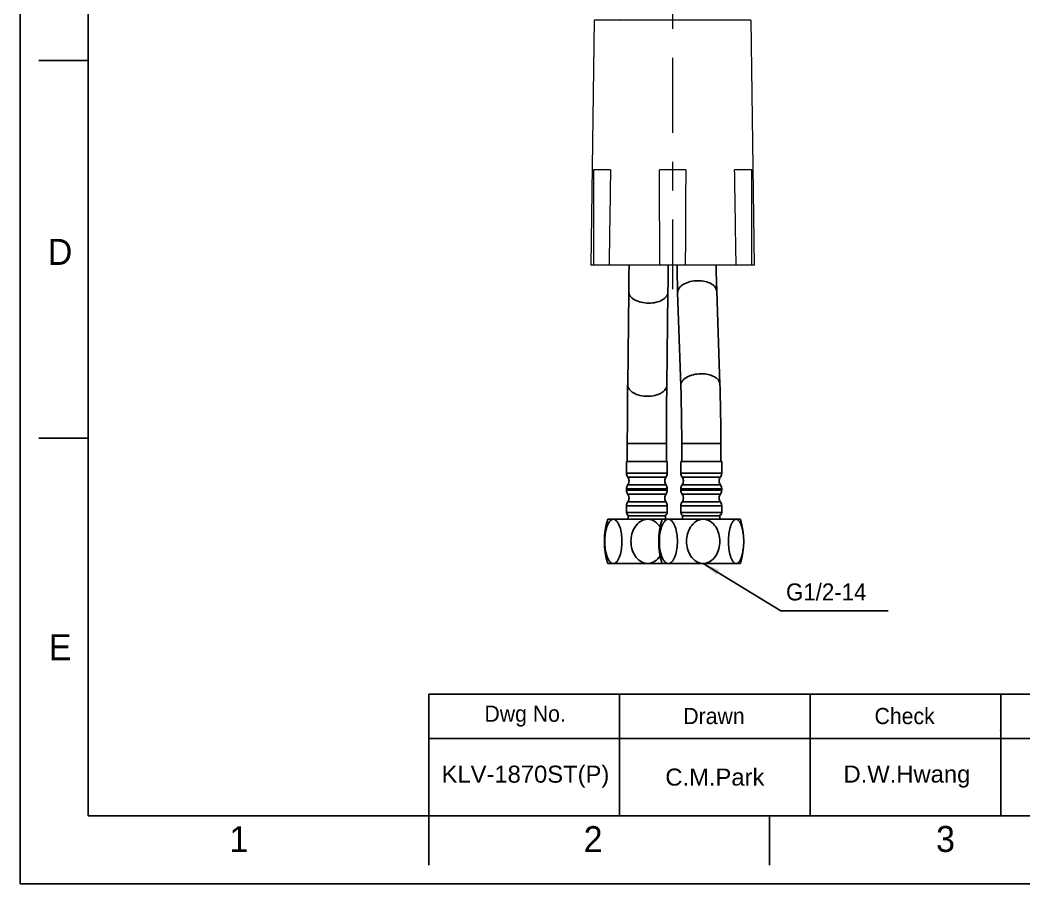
# Model space of a CAD drawing. Extents: x 14045 to 14886, y -16070 to -15429.
# Drawn here: x 14044.8 to 14339.7, y -16070.2 to -15816.4 of the extents above; entities that cross this region are included whole.
import ezdxf

# ---------------------------------------------------------------- set-up
doc = ezdxf.new("R2010")
doc.units = 0
doc.header["$MEASUREMENT"] = 0
doc.linetypes.add('CENTER', pattern=[47.5, 22, -8.5, 8.5, -8.5])
doc.linetypes.add('CENTER2', pattern=[28.575, 19.05, -3.175, 3.175, -3.175])
doc.layers.get('0').update_dxf_attribs({"color": 3, "linetype": 'CONTINUOUS'})
for name, color, linetype in [('CENTER', 1, 'CENTER2'), ('FORM', 7, 'CONTINUOUS'), ('TEXT', 2, 'CONTINUOUS')]:
    doc.layers.add(name, color=color, linetype=linetype)
doc.layers.add('DIM_', color=6, linetype='CONTINUOUS', lineweight=9)
doc.styles.add('Arial Unicode MS', font='ARIALUNI.ttf')
doc.styles.get("Standard").update_dxf_attribs({"font": 'Gulim.ttf'})
doc.dimstyles.new('사본 STANDARD', dxfattribs={"dimscale": 0, "dimtxt": 5, "dimasz": 5, "dimexe": 1.25, "dimexo": 0.625, "dimtad": 3, "dimtoh": 1, "dimdsep": 46, "dimtxsty": 'Standard', "dimcen": 2.5, "dimclrd": 3, "dimclre": 3, "dimclrt": 4, "dimadec": 0, "dimazin": 0, "dimtfac": 1, "dimtmove": 0, "dimatfit": 3, "dimfxl": 1, "dimtolj": 1, "dimtzin": 0, "dimarcsym": 0})

msp = doc.modelspace()

# ---------------------------------------------------------------- linework, layer by layer
at = {"linetype": 'Continuous', "lineweight": 18, "extrusion": (0, 1, 0)}
for p, q in [((14213.5, -15816.41), (14212.5, -15888.41)), ((14259.5, -15816.41), (14213.5, -15816.41)), ((14259.5, -15816.41), (14260.5, -15888.41)), ((14218.26, -15860.41), (14213.23, -15860.41)), ((14213.23, -15860.41), (14213.23, -15888.41)), ((14240.36, -15860.41), (14232.64, -15860.41)), ((14259.77, -15860.41), (14254.74, -15860.41)), ((14259.77, -15888.41), (14259.77, -15860.41)), ((14213.23, -15888.41), (14212.5, -15888.41)), ((14217.83, -15888.41), (14213.23, -15888.41)), ((14232.77, -15888.41), (14217.83, -15888.41)), ((14240.22, -15888.41), (14232.77, -15888.41)), ((14255.17, -15888.41), (14240.22, -15888.41)), ((14259.77, -15888.41), (14255.17, -15888.41)), ((14260.5, -15888.41), (14259.77, -15888.41))]:
    msp.add_line(p, q, dxfattribs=at)
for p, q in [((14223.63, -15896.19), (14223.3, -15923.54)), ((14235.13, -15896.33), (14234.8, -15923.68)), ((14237.99, -15896.45), (14238.92, -15923.8)), ((14249.48, -15896.06), (14250.41, -15923.41)), ((14223.2, -15940.81), (14234.7, -15940.81)), ((14223.2, -15940.81), (14223.2, -15946.05)), ((14234.7, -15940.81), (14234.7, -15946.05)), ((14239.18, -15940.81), (14250.68, -15940.81)), ((14239.18, -15940.81), (14239.18, -15946.05)), ((14250.68, -15940.81), (14250.68, -15946.05)), ((14222.95, -15946.05), (14234.95, -15946.05)), ((14222.95, -15946.05), (14222.95, -15949.49)), ((14234.95, -15946.05), (14234.95, -15949.49)), ((14238.93, -15946.05), (14250.93, -15946.05)), ((14238.93, -15946.05), (14238.93, -15949.49)), ((14250.93, -15946.05), (14250.93, -15949.49)), ((14234.95, -15949.49), (14222.95, -15949.49)), ((14250.93, -15949.49), (14238.93, -15949.49)), ((14234.58, -15950.66), (14223.33, -15950.66)), ((14250.56, -15950.66), (14239.31, -15950.66)), ((14222.95, -15954.11), (14234.95, -15954.11)), ((14222.95, -15954.11), (14222.95, -15954.49)), ((14234.95, -15954.49), (14222.95, -15954.49)), ((14223.33, -15952.95), (14234.58, -15952.95)), ((14234.58, -15955.66), (14223.33, -15955.66)), ((14234.95, -15954.11), (14234.95, -15954.49)), ((14238.93, -15954.11), (14250.93, -15954.11)), ((14238.93, -15954.11), (14238.93, -15954.49)), ((14250.93, -15954.49), (14238.93, -15954.49)), ((14239.31, -15952.95), (14250.56, -15952.95)), ((14250.56, -15955.66), (14239.31, -15955.66)), ((14250.93, -15954.11), (14250.93, -15954.49)), ((14223.33, -15957.95), (14234.58, -15957.95)), ((14239.31, -15957.95), (14250.56, -15957.95)), ((14222.95, -15959.11), (14234.95, -15959.11)), ((14222.95, -15959.11), (14222.95, -15961.05)), ((14234.95, -15961.05), (14222.95, -15961.05)), ((14234.95, -15959.11), (14234.95, -15961.05)), ((14238.93, -15959.11), (14250.93, -15959.11)), ((14238.93, -15959.11), (14238.93, -15961.05)), ((14250.93, -15961.05), (14238.93, -15961.05)), ((14250.93, -15959.11), (14250.93, -15961.05)), ((14217.45, -15963.05), (14256.43, -15963.05)), ((14223.45, -15962.05), (14234.45, -15962.05)), ((14223.45, -15962.05), (14223.45, -15963.05)), ((14234.45, -15962.05), (14234.45, -15963.05)), ((14239.43, -15962.05), (14250.43, -15962.05)), ((14239.43, -15962.05), (14239.43, -15963.05)), ((14250.43, -15962.05), (14250.43, -15963.05)), ((14256.43, -15976.05), (14217.45, -15976.05))]:
    msp.add_line(p, q)
for centre, radius, start, end in [((12955.49, -15881.3), 1268.23, 359.32714, 359.67842), ((12953.27, -15881.28), 1281.95, 359.3272, 359.681), ((14699.43, -15881.25), 461.69, 180.8884, 181.8869), ((14697.21, -15881.31), 447.97, 180.9086, 181.8873), ((15613.9, -15939.77), 1390.7, 179.33118, 180.043), ((15614.04, -15939.77), 1379.34, 179.33143, 180.04331), ((14224.95, -15949.49), 2, 180, 215.6591), ((14232.95, -15949.49), 2, 324.3409, 0), ((14240.93, -15949.49), 2, 180, 215.6591), ((14248.93, -15949.49), 2, 324.3409, 0), ((14221.7, -15951.82), 2, 0.59, 35.6591), ((14221.7, -15951.78), 2, 324.3409, 359.41), ((14236.2, -15951.82), 2, 144.3409, 179.41), ((14236.2, -15951.78), 2, 180.59, 215.6591), ((14237.68, -15951.82), 2, 0.59, 35.6591), ((14237.68, -15951.78), 2, 324.3409, 359.41), ((14252.18, -15951.82), 2, 144.3409, 179.41), ((14252.18, -15951.78), 2, 180.59, 215.6591), ((14224.95, -15954.11), 2, 144.3409, 180), ((14224.95, -15954.49), 2, 180, 215.6591), ((14221.7, -15956.82), 2, 0.59, 35.6591), ((14236.2, -15956.82), 2, 144.3409, 179.41), ((14232.95, -15954.11), 2, 0, 35.6591), ((14232.95, -15954.49), 2, 324.3409, 0), ((14240.93, -15954.11), 2, 144.3409, 180), ((14240.93, -15954.49), 2, 180, 215.6591), ((14237.68, -15956.82), 2, 0.59, 35.6591), ((14252.18, -15956.82), 2, 144.3409, 179.41), ((14248.93, -15954.11), 2, 0, 35.6591), ((14248.93, -15954.49), 2, 324.3409, 0), ((14224.95, -15959.11), 2, 144.3409, 180), ((14221.7, -15956.78), 2, 324.3409, 359.41), ((14236.2, -15956.78), 2, 180.59, 215.6591), ((14232.95, -15959.11), 2, 0, 35.6591), ((14240.93, -15959.11), 2, 144.3409, 180), ((14237.68, -15956.78), 2, 324.3409, 359.41), ((14252.18, -15956.78), 2, 180.59, 215.6591), ((14248.93, -15959.11), 2, 0, 35.6591), ((14223.95, -15961.05), 1, 180, 270), ((14233.95, -15961.05), 1, 270, 0), ((14239.93, -15961.05), 1, 180, 270), ((14249.93, -15961.05), 1, 270, 0), ((14238.08, -15969.55), 21.63, 162.5077, 197.4923), ((14254.06, -15969.55), 21.63, 162.5077, 197.4923), ((14235.81, -15969.55), 21.63, 342.5077, 17.4923)]:
    msp.add_arc(centre, radius, start, end)
at = {"linetype": 'Continuous', "lineweight": 18}
for points, degree in [([(14220.8, -15816.24), (14220.95, -15816.33), (14221.1, -15816.41)], 2), ([(14218.26, -15860.41), (14218.21, -15863.75), (14218.11, -15870.28), (14217.97, -15879.58), (14217.87, -15885.52), (14217.83, -15888.41)], 3), ([(14232.77, -15888.41), (14232.76, -15885.52), (14232.72, -15879.58), (14232.68, -15870.28), (14232.65, -15863.75), (14232.64, -15860.41)], 3), ([(14240.36, -15860.41), (14240.35, -15863.75), (14240.32, -15870.28), (14240.27, -15879.58), (14240.24, -15885.52), (14240.22, -15888.41)], 3), ([(14255.17, -15888.41), (14255.12, -15885.52), (14255.03, -15879.58), (14254.89, -15870.28), (14254.79, -15863.75), (14254.74, -15860.41)], 3)]:
    msp.add_open_spline(points, degree=degree, dxfattribs=at)
for points, knots in [([(14237.99, -15896.45), (14237.97, -15895.99), (14238.37, -15894.94), (14239.78, -15893.85), (14241.72, -15893.13), (14243.2, -15892.96), (14243.97, -15892.96)], [0, 0, 0, 0, 0.184443, 0.413679, 0.69289, 1, 1, 1, 1]), ([(14243.97, -15892.96), (14244.67, -15892.96), (14246.01, -15893.1), (14247.78, -15893.72), (14249.08, -15894.7), (14249.47, -15895.64), (14249.48, -15896.06)], [0, 0, 0, 0, 0.3088, 0.585268, 0.812996, 1, 1, 1, 1]), ([(14223.63, -15896.19), (14223.62, -15896.64), (14224.02, -15897.66), (14225.39, -15898.71), (14227.28, -15899.4), (14228.71, -15899.56), (14229.46, -15899.56)], [0, 0, 0, 0, 0.185308, 0.414015, 0.692301, 1, 1, 1, 1]), ([(14229.46, -15899.56), (14230.19, -15899.56), (14231.57, -15899.41), (14233.4, -15898.76), (14234.73, -15897.74), (14235.12, -15896.77), (14235.13, -15896.33)], [0, 0, 0, 0, 0.3083, 0.585609, 0.81378, 1, 1, 1, 1]), ([(14244.9, -15920.31), (14244.13, -15920.31), (14242.65, -15920.47), (14240.71, -15921.19), (14239.3, -15922.29), (14238.9, -15923.34), (14238.92, -15923.8)], [0, 0, 0, 0, 0.30711, 0.586321, 0.815557, 1, 1, 1, 1]), ([(14250.41, -15923.41), (14250.4, -15922.98), (14250.01, -15922.05), (14248.71, -15921.07), (14246.94, -15920.45), (14245.6, -15920.31), (14244.9, -15920.31)], [0, 0, 0, 0, 0.187004, 0.414732, 0.6912, 1, 1, 1, 1]), ([(14250.41, -15923.41), (14250.46, -15924.74), (14250.62, -15930.54), (14250.68, -15936.34), (14250.68, -15940.81)], [0, 0, 0, 0, 0.22949, 1, 1, 1, 1]), ([(14229.13, -15926.9), (14228.38, -15926.9), (14226.95, -15926.75), (14225.06, -15926.06), (14223.69, -15925), (14223.29, -15923.99), (14223.3, -15923.54)], [0, 0, 0, 0, 0.307699, 0.585985, 0.814692, 1, 1, 1, 1]), ([(14234.8, -15923.68), (14234.79, -15924.11), (14234.4, -15925.09), (14233.07, -15926.1), (14231.24, -15926.76), (14229.86, -15926.9), (14229.13, -15926.9)], [0, 0, 0, 0, 0.18622, 0.414391, 0.6917, 1, 1, 1, 1]), ([(14238.92, -15923.8), (14238.96, -15925.1), (14239.12, -15930.77), (14239.18, -15936.44), (14239.18, -15940.81)], [0, 0, 0, 0, 0.2284, 1, 1, 1, 1]), ([(14216.57, -15969.55), (14216.57, -15968.81), (14216.67, -15967.37), (14217.04, -15965.64), (14217.53, -15964.43), (14218.03, -15963.57), (14218.67, -15963.05), (14219.1, -15963.05)], [0, 0, 0, 0, 0.301519, 0.585419, 0.713806, 0.827791, 1, 1, 1, 1]), ([(14219.1, -15963.05), (14219.52, -15963.05), (14220.17, -15963.57), (14220.67, -15964.43), (14221.16, -15965.64), (14221.52, -15967.37), (14221.62, -15968.81), (14221.62, -15969.55)], [0, 0, 0, 0, 0.172211, 0.286185, 0.414574, 0.69849, 1, 1, 1, 1]), ([(14224.26, -15969.55), (14224.26, -15968.8), (14224.45, -15967.3), (14225.36, -15965.23), (14226.91, -15963.55), (14228.41, -15963.05), (14229.15, -15963.05)], [0, 0, 0, 0, 0.250945, 0.501572, 0.751539, 1, 1, 1, 1]), ([(14229.15, -15963.05), (14229.91, -15963.05), (14231.45, -15963.57), (14232.49, -15964.74), (14232.9, -15965.39)], [0, 0, 0, 0, 0.49838, 1, 1, 1, 1]), ([(14232.61, -15969.55), (14232.61, -15968.81), (14232.71, -15967.37), (14233.1, -15965.64), (14233.61, -15964.43), (14234.15, -15963.55), (14234.82, -15963.05), (14235.26, -15963.05)], [0, 0, 0, 0, 0.298582, 0.580396, 0.708471, 0.822979, 1, 1, 1, 1]), ([(14235.26, -15963.05), (14235.7, -15963.05), (14236.38, -15963.55), (14236.91, -15964.43), (14237.43, -15965.64), (14237.81, -15967.37), (14237.92, -15968.81), (14237.92, -15969.55)], [0, 0, 0, 0, 0.177022, 0.29152, 0.419597, 0.701427, 1, 1, 1, 1]), ([(14240.6, -15969.55), (14240.6, -15968.8), (14240.79, -15967.3), (14241.7, -15965.23), (14243.25, -15963.55), (14244.75, -15963.05), (14245.49, -15963.05)], [0, 0, 0, 0, 0.251037, 0.501736, 0.751679, 1, 1, 1, 1]), ([(14245.49, -15963.05), (14246.23, -15963.05), (14247.73, -15963.55), (14249.28, -15965.23), (14250.19, -15967.3), (14250.38, -15968.8), (14250.38, -15969.55)], [0, 0, 0, 0, 0.248332, 0.498271, 0.748955, 1, 1, 1, 1]), ([(14252.92, -15969.55), (14252.92, -15968.81), (14253, -15967.37), (14253.33, -15965.65), (14253.76, -15964.44), (14254.19, -15963.59), (14254.77, -15963.05), (14255.16, -15963.05)], [0, 0, 0, 0, 0.307851, 0.596308, 0.725436, 0.838372, 1, 1, 1, 1]), ([(14255.16, -15963.05), (14255.55, -15963.05), (14256.12, -15963.59), (14256.55, -15964.44), (14256.99, -15965.65), (14257.31, -15967.37), (14257.4, -15968.81), (14257.4, -15969.55)], [0, 0, 0, 0, 0.16163, 0.274555, 0.403685, 0.692158, 1, 1, 1, 1]), ([(14219.1, -15976.05), (14218.67, -15976.05), (14218.03, -15975.54), (14217.53, -15974.67), (14217.04, -15973.46), (14216.67, -15971.73), (14216.57, -15970.29), (14216.57, -15969.55)], [0, 0, 0, 0, 0.172211, 0.286185, 0.414574, 0.69849, 1, 1, 1, 1]), ([(14221.62, -15969.55), (14221.62, -15970.29), (14221.52, -15971.73), (14221.16, -15973.46), (14220.67, -15974.67), (14220.17, -15975.54), (14219.52, -15976.05), (14219.1, -15976.05)], [0, 0, 0, 0, 0.301519, 0.585419, 0.713806, 0.827791, 1, 1, 1, 1]), ([(14229.15, -15976.05), (14228.41, -15976.05), (14226.91, -15975.55), (14225.36, -15973.88), (14224.45, -15971.8), (14224.26, -15970.3), (14224.26, -15969.55)], [0, 0, 0, 0, 0.248459, 0.498422, 0.74906, 1, 1, 1, 1]), ([(14235.26, -15976.05), (14234.82, -15976.05), (14234.15, -15975.55), (14233.61, -15974.67), (14233.1, -15973.46), (14232.71, -15971.74), (14232.61, -15970.29), (14232.61, -15969.55)], [0, 0, 0, 0, 0.177022, 0.29152, 0.419597, 0.701427, 1, 1, 1, 1]), ([(14237.92, -15969.55), (14237.92, -15970.29), (14237.81, -15971.74), (14237.43, -15973.46), (14236.91, -15974.67), (14236.38, -15975.55), (14235.7, -15976.05), (14235.26, -15976.05)], [0, 0, 0, 0, 0.298582, 0.580396, 0.708471, 0.822979, 1, 1, 1, 1]), ([(14245.49, -15976.05), (14244.75, -15976.05), (14243.25, -15975.55), (14241.7, -15973.88), (14240.79, -15971.8), (14240.6, -15970.3), (14240.6, -15969.55)], [0, 0, 0, 0, 0.248332, 0.498271, 0.748955, 1, 1, 1, 1]), ([(14250.38, -15969.55), (14250.38, -15970.3), (14250.19, -15971.8), (14249.28, -15973.88), (14247.73, -15975.55), (14246.23, -15976.05), (14245.49, -15976.05)], [0, 0, 0, 0, 0.251037, 0.501736, 0.751679, 1, 1, 1, 1]), ([(14255.16, -15976.05), (14254.77, -15976.05), (14254.19, -15975.51), (14253.76, -15974.66), (14253.33, -15973.45), (14253, -15971.73), (14252.92, -15970.29), (14252.92, -15969.55)], [0, 0, 0, 0, 0.16163, 0.274555, 0.403685, 0.692158, 1, 1, 1, 1]), ([(14257.4, -15969.55), (14257.4, -15970.29), (14257.31, -15971.73), (14256.99, -15973.45), (14256.55, -15974.66), (14256.12, -15975.51), (14255.55, -15976.05), (14255.16, -15976.05)], [0, 0, 0, 0, 0.307851, 0.596308, 0.725436, 0.838372, 1, 1, 1, 1]), ([(14232.9, -15973.72), (14232.49, -15974.36), (14231.45, -15975.53), (14229.91, -15976.05), (14229.15, -15976.05)], [0, 0, 0, 0, 0.501623, 1, 1, 1, 1])]:
    msp.add_open_spline(points, degree=3, knots=knots)
at = {"layer": 'CENTER', "color": 1, "linetype": 'CENTER', "lineweight": 13}
msp.add_line((14236.5, -15637.51), (14236.5, -15895.41), dxfattribs=at)
at = {"layer": 'FORM', "color": 7, "linetype": 'Continuous'}
for p, q in [((14044.75, -16070.16), (14044.75, -15475.45)), ((14064.78, -15495.47), (14064.78, -16050.13)), ((14064.78, -15828.27), (14050.22, -15828.27)), ((14064.78, -15939.2), (14050.22, -15939.2)), ((14220.92, -16014.38), (14164.9, -16014.38)), ((14164.9, -16014.38), (14164.9, -16050.13)), ((14164.9, -16025.1), (14164.9, -16014.38)), ((14865.73, -16050.13), (14064.78, -16050.13)), ((14164.9, -16050.13), (14164.9, -16064.69)), ((14265.02, -16050.13), (14265.02, -16064.69)), ((14044.75, -16070.16), (14885.75, -16070.16))]:
    msp.add_line(p, q, dxfattribs=at)
at = {"layer": 'FORM'}
for p, q in [((14220.92, -16014.38), (14865.73, -16014.38)), ((14220.92, -16014.38), (14220.92, -16050.13)), ((14276.93, -16014.38), (14276.93, -16050.13)), ((14332.95, -16050.13), (14332.95, -16014.38)), ((14164.9, -16027.49), (14722.7, -16027.49))]:
    msp.add_line(p, q, dxfattribs=at)
at = {"layer": 'TEXT'}
msp.add_point((14332.95, -16025.1), dxfattribs=at)

# ---------------------------------------------------------------- texts
at = {"layer": 'DIM_', "color": 4, "insert": (14269.83, -15981.89), "char_height": 5, "attachment_point": 1}
msp.add_mtext_dynamic_manual_height_columns('G1/2-14', width=41.5111, gutter_width=12.5, heights=[0], dxfattribs=at)
at = {"layer": 'FORM', "char_height": 7.63, "attachment_point": 5}
for s, width, insert in [('D', 10.0119, (14056.51, -15884.51)), ('E', 10.0119, (14056.51, -16000.62)), ('1', 50.0595, (14109.06, -16057.01)), ('2', 50.0595, (14213.14, -16057.01)), ('3', 50.0595, (14316.7, -16057.01))]:
    msp.add_mtext_dynamic_manual_height_columns(s, width=width, gutter_width=12.51, heights=[0], dxfattribs=dict(at, insert=insert))
at = {"layer": 'TEXT', "char_height": 4.768, "attachment_point": 5}
for s, insert in [('Dwg No.', (14193.17, -16020.87)), ('Drawn', (14248.66, -16020.87)), ('Check', (14304.68, -16020.87))]:
    msp.add_mtext_dynamic_manual_height_columns(s, width=56.019, gutter_width=29.8, heights=[0], dxfattribs=dict(at, insert=insert))
at = {"layer": 'TEXT', "char_height": 5, "attachment_point": 5, "style": 'Arial Unicode MS'}
for s, insert in [('KLV-1870ST(P)', (14193.26, -16038.67)), ('D.W.Hwang', (14305.36, -16038.64)), ('C.M.Park', (14248.92, -16038.81))]:
    msp.add_mtext_dynamic_manual_height_columns(s, width=56.019, gutter_width=29.8, heights=[0], dxfattribs=dict(at, insert=insert))

# ---------------------------------------------------------------- leaders
at = {"layer": 'DIM_'}
msp.add_leader([(14245.49, -15976.05), (14268.27, -15989.99), (14299.83, -15989.99)], dimstyle='사본 STANDARD', override={"dimscale": 1, "dimtad": 0}, dxfattribs=at)

doc.saveas('drawing.dxf')
